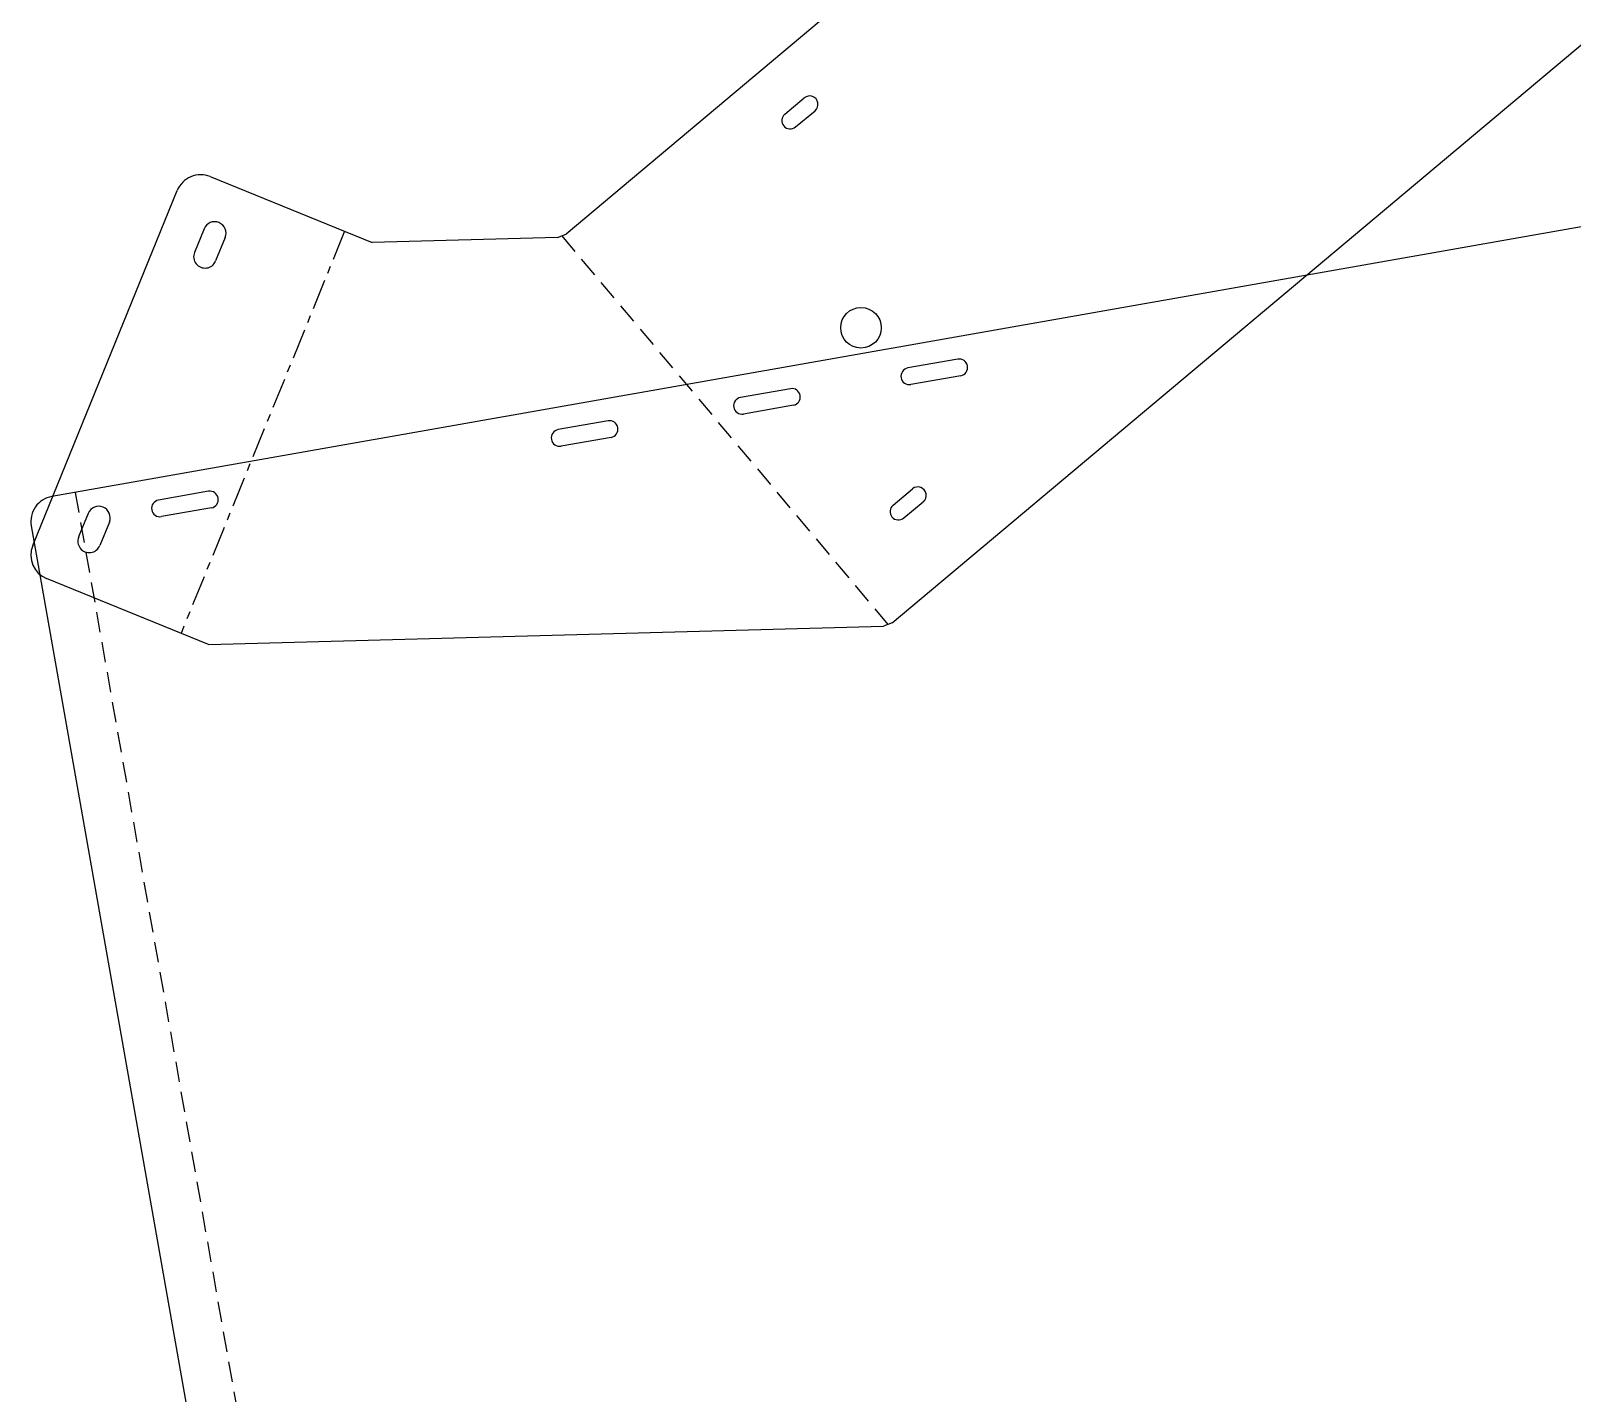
# Model space of a CAD drawing. Extents: x 5 to 1801, y 5 to 2754.
# Drawn here: x 5 to 613, y 965 to 1503 of the extents above; entities that cross this region are included whole.
import ezdxf

# ---------------------------------------------------------------- set-up
doc = ezdxf.new("R2010")
doc.units = 0
doc.linetypes.add('CENTER', pattern=[21, 12, -3, 3, -3])
doc.linetypes.add('DASHED', pattern=[12, 8, -4])
for name, color, linetype in [('SMARTNEST_SHEET_10_BEND', 3, 'DASHED'), ('SMARTNEST_SHEET_10_GEOMETRY', 7, 'CONTINUOUS'), ('SMARTNEST_SHEET_11_BEND', 3, 'DASHED'), ('SMARTNEST_SHEET_11_GEOMETRY', 7, 'CONTINUOUS'), ('SMARTNEST_SHEET_12_BEND', 3, 'DASHED'), ('SMARTNEST_SHEET_12_GEOMETRY', 7, 'CONTINUOUS'), ('SMARTNEST_SHEET_13_BEND', 3, 'DASHED'), ('SMARTNEST_SHEET_13_GEOMETRY', 7, 'CONTINUOUS'), ('SMARTNEST_SHEET_14_BEND', 3, 'DASHED'), ('SMARTNEST_SHEET_14_GEOMETRY', 7, 'CONTINUOUS'), ('SMARTNEST_SHEET_15_BEND', 3, 'DASHED'), ('SMARTNEST_SHEET_15_GEOMETRY', 7, 'CONTINUOUS'), ('SMARTNEST_SHEET_16_BEND', 3, 'DASHED'), ('SMARTNEST_SHEET_16_GEOMETRY', 7, 'CONTINUOUS'), ('SMARTNEST_SHEET_17_BEND', 3, 'DASHED'), ('SMARTNEST_SHEET_17_GEOMETRY', 7, 'CONTINUOUS'), ('SMARTNEST_SHEET_18_BEND', 3, 'DASHED'), ('SMARTNEST_SHEET_18_GEOMETRY', 7, 'CONTINUOUS'), ('SMARTNEST_SHEET_19_BEND', 3, 'DASHED'), ('SMARTNEST_SHEET_19_GEOMETRY', 7, 'CONTINUOUS'), ('SMARTNEST_SHEET_1_BEND', 3, 'DASHED'), ('SMARTNEST_SHEET_1_GEOMETRY', 7, 'CONTINUOUS'), ('SMARTNEST_SHEET_20_BEND', 3, 'DASHED'), ('SMARTNEST_SHEET_20_GEOMETRY', 7, 'CONTINUOUS'), ('SMARTNEST_SHEET_21_BEND', 3, 'DASHED'), ('SMARTNEST_SHEET_21_GEOMETRY', 7, 'CONTINUOUS'), ('SMARTNEST_SHEET_22_BEND', 3, 'DASHED'), ('SMARTNEST_SHEET_22_GEOMETRY', 7, 'CONTINUOUS'), ('SMARTNEST_SHEET_23_BEND', 3, 'DASHED'), ('SMARTNEST_SHEET_23_GEOMETRY', 7, 'CONTINUOUS'), ('SMARTNEST_SHEET_24_BEND', 3, 'DASHED'), ('SMARTNEST_SHEET_24_GEOMETRY', 7, 'CONTINUOUS'), ('SMARTNEST_SHEET_25_BEND', 3, 'DASHED'), ('SMARTNEST_SHEET_25_GEOMETRY', 7, 'CONTINUOUS'), ('SMARTNEST_SHEET_26_BEND', 3, 'DASHED'), ('SMARTNEST_SHEET_26_CENTER', 4, 'CENTER'), ('SMARTNEST_SHEET_26_GEOMETRY', 7, 'CONTINUOUS'), ('SMARTNEST_SHEET_27_BEND', 3, 'DASHED'), ('SMARTNEST_SHEET_27_CENTER', 4, 'CENTER'), ('SMARTNEST_SHEET_27_GEOMETRY', 7, 'CONTINUOUS'), ('SMARTNEST_SHEET_28_BEND', 3, 'DASHED'), ('SMARTNEST_SHEET_28_CENTER', 4, 'CENTER'), ('SMARTNEST_SHEET_28_GEOMETRY', 7, 'CONTINUOUS'), ('SMARTNEST_SHEET_29_BEND', 3, 'DASHED'), ('SMARTNEST_SHEET_29_CENTER', 4, 'CENTER'), ('SMARTNEST_SHEET_29_GEOMETRY', 7, 'CONTINUOUS'), ('SMARTNEST_SHEET_2_BEND', 3, 'DASHED'), ('SMARTNEST_SHEET_2_GEOMETRY', 7, 'CONTINUOUS'), ('SMARTNEST_SHEET_3_BEND', 3, 'DASHED'), ('SMARTNEST_SHEET_3_GEOMETRY', 7, 'CONTINUOUS'), ('SMARTNEST_SHEET_4_BEND', 3, 'DASHED'), ('SMARTNEST_SHEET_4_GEOMETRY', 7, 'CONTINUOUS'), ('SMARTNEST_SHEET_5_BEND', 3, 'DASHED'), ('SMARTNEST_SHEET_5_GEOMETRY', 7, 'CONTINUOUS'), ('SMARTNEST_SHEET_6_BEND', 3, 'DASHED'), ('SMARTNEST_SHEET_6_GEOMETRY', 7, 'CONTINUOUS'), ('SMARTNEST_SHEET_7_BEND', 3, 'DASHED'), ('SMARTNEST_SHEET_7_GEOMETRY', 7, 'CONTINUOUS'), ('SMARTNEST_SHEET_8_BEND', 3, 'DASHED'), ('SMARTNEST_SHEET_8_GEOMETRY', 7, 'CONTINUOUS'), ('SMARTNEST_SHEET_9_BEND', 3, 'DASHED'), ('SMARTNEST_SHEET_9_GEOMETRY', 7, 'CONTINUOUS')]:
    doc.layers.add(name, color=color, linetype=linetype)

msp = doc.modelspace()

# ---------------------------------------------------------------- linework, layer by layer
at = {"layer": 'SMARTNEST_SHEET_10_BEND', "color": 7, "linetype": 'DASHED'}
msp.add_line((22.53, 1320.53), (206.59, 276.63), dxfattribs=at)
at = {"layer": 'SMARTNEST_SHEET_10_GEOMETRY', "color": 7, "linetype": 'CONTINUOUS'}
for p, q in [((1029.19, 1498.03), (13.26, 1318.9)), ((370.49, 1373.05), (350.79, 1369.58)), ((304.5, 1361.42), (284.81, 1357.94)), ((371.63, 1366.55), (351.94, 1363.08)), ((305.65, 1354.92), (285.95, 1351.44)), ((232.61, 1348.74), (212.92, 1345.27)), ((233.76, 1342.24), (214.06, 1338.77)), ((75.04, 1320.96), (55.35, 1317.48)), ((76.19, 1314.46), (56.49, 1310.98)), ((5.15, 1307.31), (185.75, 283.11))]:
    msp.add_line(p, q, dxfattribs=at)
for centre, radius, start, end in [((351.36, 1366.33), 3.3, 100, 280), ((371.06, 1369.8), 3.3, 280, 100), ((305.08, 1358.17), 3.3, 280, 100), ((285.38, 1354.69), 3.3, 100, 280), ((213.49, 1342.02), 3.3, 100, 280), ((233.19, 1345.49), 3.3, 280, 100), ((15, 1309.05), 10, 100, 190), ((75.62, 1317.71), 3.3, 280, 100), ((55.92, 1314.23), 3.3, 100, 280)]:
    msp.add_arc(centre, radius, start, end, dxfattribs=at)
at = {"layer": 'SMARTNEST_SHEET_11_BEND', "color": 7, "linetype": 'DASHED'}
msp.add_line((22.53, 1320.53), (206.59, 276.63), dxfattribs=at)
at = {"layer": 'SMARTNEST_SHEET_11_GEOMETRY', "color": 7, "linetype": 'CONTINUOUS'}
for p, q in [((1029.19, 1498.03), (13.26, 1318.9)), ((370.49, 1373.05), (350.79, 1369.58)), ((304.5, 1361.42), (284.81, 1357.94)), ((371.63, 1366.55), (351.94, 1363.08)), ((305.65, 1354.92), (285.95, 1351.44)), ((232.61, 1348.74), (212.92, 1345.27)), ((233.76, 1342.24), (214.06, 1338.77)), ((75.04, 1320.96), (55.35, 1317.48)), ((76.19, 1314.46), (56.49, 1310.98)), ((5.15, 1307.31), (185.75, 283.11))]:
    msp.add_line(p, q, dxfattribs=at)
for centre, radius, start, end in [((351.36, 1366.33), 3.3, 100, 280), ((371.06, 1369.8), 3.3, 280, 100), ((305.08, 1358.17), 3.3, 280, 100), ((285.38, 1354.69), 3.3, 100, 280), ((213.49, 1342.02), 3.3, 100, 280), ((233.19, 1345.49), 3.3, 280, 100), ((15, 1309.05), 10, 100, 190), ((75.62, 1317.71), 3.3, 280, 100), ((55.92, 1314.23), 3.3, 100, 280)]:
    msp.add_arc(centre, radius, start, end, dxfattribs=at)
at = {"layer": 'SMARTNEST_SHEET_12_BEND', "color": 7, "linetype": 'DASHED'}
msp.add_line((22.53, 1320.53), (206.59, 276.63), dxfattribs=at)
at = {"layer": 'SMARTNEST_SHEET_12_GEOMETRY', "color": 7, "linetype": 'CONTINUOUS'}
for p, q in [((1029.19, 1498.03), (13.26, 1318.9)), ((370.49, 1373.05), (350.79, 1369.58)), ((304.5, 1361.42), (284.81, 1357.94)), ((371.63, 1366.55), (351.94, 1363.08)), ((305.65, 1354.92), (285.95, 1351.44)), ((232.61, 1348.74), (212.92, 1345.27)), ((233.76, 1342.24), (214.06, 1338.77)), ((75.04, 1320.96), (55.35, 1317.48)), ((76.19, 1314.46), (56.49, 1310.98)), ((5.15, 1307.31), (185.75, 283.11))]:
    msp.add_line(p, q, dxfattribs=at)
for centre, radius, start, end in [((351.36, 1366.33), 3.3, 100, 280), ((371.06, 1369.8), 3.3, 280, 100), ((305.08, 1358.17), 3.3, 280, 100), ((285.38, 1354.69), 3.3, 100, 280), ((213.49, 1342.02), 3.3, 100, 280), ((233.19, 1345.49), 3.3, 280, 100), ((15, 1309.05), 10, 100, 190), ((75.62, 1317.71), 3.3, 280, 100), ((55.92, 1314.23), 3.3, 100, 280)]:
    msp.add_arc(centre, radius, start, end, dxfattribs=at)
at = {"layer": 'SMARTNEST_SHEET_13_BEND', "color": 7, "linetype": 'DASHED'}
msp.add_line((22.53, 1320.53), (206.59, 276.63), dxfattribs=at)
at = {"layer": 'SMARTNEST_SHEET_13_GEOMETRY', "color": 7, "linetype": 'CONTINUOUS'}
for p, q in [((1029.19, 1498.03), (13.26, 1318.9)), ((370.49, 1373.05), (350.79, 1369.58)), ((304.5, 1361.42), (284.81, 1357.94)), ((371.63, 1366.55), (351.94, 1363.08)), ((305.65, 1354.92), (285.95, 1351.44)), ((232.61, 1348.74), (212.92, 1345.27)), ((233.76, 1342.24), (214.06, 1338.77)), ((75.04, 1320.96), (55.35, 1317.48)), ((76.19, 1314.46), (56.49, 1310.98)), ((5.15, 1307.31), (185.75, 283.11))]:
    msp.add_line(p, q, dxfattribs=at)
for centre, radius, start, end in [((351.36, 1366.33), 3.3, 100, 280), ((371.06, 1369.8), 3.3, 280, 100), ((305.08, 1358.17), 3.3, 280, 100), ((285.38, 1354.69), 3.3, 100, 280), ((213.49, 1342.02), 3.3, 100, 280), ((233.19, 1345.49), 3.3, 280, 100), ((15, 1309.05), 10, 100, 190), ((75.62, 1317.71), 3.3, 280, 100), ((55.92, 1314.23), 3.3, 100, 280)]:
    msp.add_arc(centre, radius, start, end, dxfattribs=at)
at = {"layer": 'SMARTNEST_SHEET_14_BEND', "color": 7, "linetype": 'DASHED'}
msp.add_line((22.53, 1320.53), (206.59, 276.63), dxfattribs=at)
at = {"layer": 'SMARTNEST_SHEET_14_GEOMETRY', "color": 7, "linetype": 'CONTINUOUS'}
for p, q in [((1029.19, 1498.03), (13.26, 1318.9)), ((370.49, 1373.05), (350.79, 1369.58)), ((304.5, 1361.42), (284.81, 1357.94)), ((371.63, 1366.55), (351.94, 1363.08)), ((305.65, 1354.92), (285.95, 1351.44)), ((232.61, 1348.74), (212.92, 1345.27)), ((233.76, 1342.24), (214.06, 1338.77)), ((75.04, 1320.96), (55.35, 1317.48)), ((76.19, 1314.46), (56.49, 1310.98)), ((5.15, 1307.31), (185.75, 283.11))]:
    msp.add_line(p, q, dxfattribs=at)
for centre, radius, start, end in [((351.36, 1366.33), 3.3, 100, 280), ((371.06, 1369.8), 3.3, 280, 100), ((305.08, 1358.17), 3.3, 280, 100), ((285.38, 1354.69), 3.3, 100, 280), ((213.49, 1342.02), 3.3, 100, 280), ((233.19, 1345.49), 3.3, 280, 100), ((15, 1309.05), 10, 100, 190), ((75.62, 1317.71), 3.3, 280, 100), ((55.92, 1314.23), 3.3, 100, 280)]:
    msp.add_arc(centre, radius, start, end, dxfattribs=at)
at = {"layer": 'SMARTNEST_SHEET_15_BEND', "color": 7, "linetype": 'DASHED'}
msp.add_line((22.53, 1320.53), (206.59, 276.63), dxfattribs=at)
at = {"layer": 'SMARTNEST_SHEET_15_GEOMETRY', "color": 7, "linetype": 'CONTINUOUS'}
for p, q in [((1029.19, 1498.03), (13.26, 1318.9)), ((370.49, 1373.05), (350.79, 1369.58)), ((304.5, 1361.42), (284.81, 1357.94)), ((371.63, 1366.55), (351.94, 1363.08)), ((305.65, 1354.92), (285.95, 1351.44)), ((232.61, 1348.74), (212.92, 1345.27)), ((233.76, 1342.24), (214.06, 1338.77)), ((75.04, 1320.96), (55.35, 1317.48)), ((76.19, 1314.46), (56.49, 1310.98)), ((5.15, 1307.31), (185.75, 283.11))]:
    msp.add_line(p, q, dxfattribs=at)
for centre, radius, start, end in [((351.36, 1366.33), 3.3, 100, 280), ((371.06, 1369.8), 3.3, 280, 100), ((305.08, 1358.17), 3.3, 280, 100), ((285.38, 1354.69), 3.3, 100, 280), ((213.49, 1342.02), 3.3, 100, 280), ((233.19, 1345.49), 3.3, 280, 100), ((15, 1309.05), 10, 100, 190), ((75.62, 1317.71), 3.3, 280, 100), ((55.92, 1314.23), 3.3, 100, 280)]:
    msp.add_arc(centre, radius, start, end, dxfattribs=at)
at = {"layer": 'SMARTNEST_SHEET_16_BEND', "color": 7, "linetype": 'DASHED'}
msp.add_line((22.53, 1320.53), (206.59, 276.63), dxfattribs=at)
at = {"layer": 'SMARTNEST_SHEET_16_GEOMETRY', "color": 7, "linetype": 'CONTINUOUS'}
for p, q in [((1029.19, 1498.03), (13.26, 1318.9)), ((370.49, 1373.05), (350.79, 1369.58)), ((304.5, 1361.42), (284.81, 1357.94)), ((371.63, 1366.55), (351.94, 1363.08)), ((305.65, 1354.92), (285.95, 1351.44)), ((232.61, 1348.74), (212.92, 1345.27)), ((233.76, 1342.24), (214.06, 1338.77)), ((75.04, 1320.96), (55.35, 1317.48)), ((76.19, 1314.46), (56.49, 1310.98)), ((5.15, 1307.31), (185.75, 283.11))]:
    msp.add_line(p, q, dxfattribs=at)
for centre, radius, start, end in [((351.36, 1366.33), 3.3, 100, 280), ((371.06, 1369.8), 3.3, 280, 100), ((305.08, 1358.17), 3.3, 280, 100), ((285.38, 1354.69), 3.3, 100, 280), ((213.49, 1342.02), 3.3, 100, 280), ((233.19, 1345.49), 3.3, 280, 100), ((15, 1309.05), 10, 100, 190), ((75.62, 1317.71), 3.3, 280, 100), ((55.92, 1314.23), 3.3, 100, 280)]:
    msp.add_arc(centre, radius, start, end, dxfattribs=at)
at = {"layer": 'SMARTNEST_SHEET_17_BEND', "color": 7, "linetype": 'DASHED'}
msp.add_line((22.53, 1320.53), (206.59, 276.63), dxfattribs=at)
at = {"layer": 'SMARTNEST_SHEET_17_GEOMETRY', "color": 7, "linetype": 'CONTINUOUS'}
for p, q in [((1029.19, 1498.03), (13.26, 1318.9)), ((370.49, 1373.05), (350.79, 1369.58)), ((304.5, 1361.42), (284.81, 1357.94)), ((371.63, 1366.55), (351.94, 1363.08)), ((305.65, 1354.92), (285.95, 1351.44)), ((232.61, 1348.74), (212.92, 1345.27)), ((233.76, 1342.24), (214.06, 1338.77)), ((75.04, 1320.96), (55.35, 1317.48)), ((76.19, 1314.46), (56.49, 1310.98)), ((5.15, 1307.31), (185.75, 283.11))]:
    msp.add_line(p, q, dxfattribs=at)
for centre, radius, start, end in [((351.36, 1366.33), 3.3, 100, 280), ((371.06, 1369.8), 3.3, 280, 100), ((305.08, 1358.17), 3.3, 280, 100), ((285.38, 1354.69), 3.3, 100, 280), ((213.49, 1342.02), 3.3, 100, 280), ((233.19, 1345.49), 3.3, 280, 100), ((15, 1309.05), 10, 100, 190), ((75.62, 1317.71), 3.3, 280, 100), ((55.92, 1314.23), 3.3, 100, 280)]:
    msp.add_arc(centre, radius, start, end, dxfattribs=at)
at = {"layer": 'SMARTNEST_SHEET_18_BEND', "color": 7, "linetype": 'DASHED'}
msp.add_line((22.53, 1320.53), (206.59, 276.63), dxfattribs=at)
at = {"layer": 'SMARTNEST_SHEET_18_GEOMETRY', "color": 7, "linetype": 'CONTINUOUS'}
for p, q in [((1029.19, 1498.03), (13.26, 1318.9)), ((370.49, 1373.05), (350.79, 1369.58)), ((304.5, 1361.42), (284.81, 1357.94)), ((371.63, 1366.55), (351.94, 1363.08)), ((305.65, 1354.92), (285.95, 1351.44)), ((232.61, 1348.74), (212.92, 1345.27)), ((233.76, 1342.24), (214.06, 1338.77)), ((75.04, 1320.96), (55.35, 1317.48)), ((76.19, 1314.46), (56.49, 1310.98)), ((5.15, 1307.31), (185.75, 283.11))]:
    msp.add_line(p, q, dxfattribs=at)
for centre, radius, start, end in [((351.36, 1366.33), 3.3, 100, 280), ((371.06, 1369.8), 3.3, 280, 100), ((305.08, 1358.17), 3.3, 280, 100), ((285.38, 1354.69), 3.3, 100, 280), ((213.49, 1342.02), 3.3, 100, 280), ((233.19, 1345.49), 3.3, 280, 100), ((15, 1309.05), 10, 100, 190), ((75.62, 1317.71), 3.3, 280, 100), ((55.92, 1314.23), 3.3, 100, 280)]:
    msp.add_arc(centre, radius, start, end, dxfattribs=at)
at = {"layer": 'SMARTNEST_SHEET_19_BEND', "color": 7, "linetype": 'DASHED'}
msp.add_line((22.53, 1320.53), (206.59, 276.63), dxfattribs=at)
at = {"layer": 'SMARTNEST_SHEET_19_GEOMETRY', "color": 7, "linetype": 'CONTINUOUS'}
for p, q in [((1029.19, 1498.03), (13.26, 1318.9)), ((370.49, 1373.05), (350.79, 1369.58)), ((304.5, 1361.42), (284.81, 1357.94)), ((371.63, 1366.55), (351.94, 1363.08)), ((305.65, 1354.92), (285.95, 1351.44)), ((232.61, 1348.74), (212.92, 1345.27)), ((233.76, 1342.24), (214.06, 1338.77)), ((75.04, 1320.96), (55.35, 1317.48)), ((76.19, 1314.46), (56.49, 1310.98)), ((5.15, 1307.31), (185.75, 283.11))]:
    msp.add_line(p, q, dxfattribs=at)
for centre, radius, start, end in [((351.36, 1366.33), 3.3, 100, 280), ((371.06, 1369.8), 3.3, 280, 100), ((305.08, 1358.17), 3.3, 280, 100), ((285.38, 1354.69), 3.3, 100, 280), ((213.49, 1342.02), 3.3, 100, 280), ((233.19, 1345.49), 3.3, 280, 100), ((15, 1309.05), 10, 100, 190), ((75.62, 1317.71), 3.3, 280, 100), ((55.92, 1314.23), 3.3, 100, 280)]:
    msp.add_arc(centre, radius, start, end, dxfattribs=at)
at = {"layer": 'SMARTNEST_SHEET_1_BEND', "color": 7, "linetype": 'DASHED'}
msp.add_line((22.53, 1320.53), (206.59, 276.63), dxfattribs=at)
at = {"layer": 'SMARTNEST_SHEET_1_GEOMETRY', "color": 7, "linetype": 'CONTINUOUS'}
for p, q in [((1029.19, 1498.03), (13.26, 1318.9)), ((370.49, 1373.05), (350.79, 1369.58)), ((304.5, 1361.42), (284.81, 1357.94)), ((371.63, 1366.55), (351.94, 1363.08)), ((305.65, 1354.92), (285.95, 1351.44)), ((232.61, 1348.74), (212.92, 1345.27)), ((233.76, 1342.24), (214.06, 1338.77)), ((75.04, 1320.96), (55.35, 1317.48)), ((76.19, 1314.46), (56.49, 1310.98)), ((5.15, 1307.31), (185.75, 283.11))]:
    msp.add_line(p, q, dxfattribs=at)
for centre, radius, start, end in [((351.36, 1366.33), 3.3, 100, 280), ((371.06, 1369.8), 3.3, 280, 100), ((305.08, 1358.17), 3.3, 280, 100), ((285.38, 1354.69), 3.3, 100, 280), ((213.49, 1342.02), 3.3, 100, 280), ((233.19, 1345.49), 3.3, 280, 100), ((15, 1309.05), 10, 100, 190), ((75.62, 1317.71), 3.3, 280, 100), ((55.92, 1314.23), 3.3, 100, 280)]:
    msp.add_arc(centre, radius, start, end, dxfattribs=at)
at = {"layer": 'SMARTNEST_SHEET_20_BEND', "color": 7, "linetype": 'DASHED'}
msp.add_line((22.53, 1320.53), (206.59, 276.63), dxfattribs=at)
at = {"layer": 'SMARTNEST_SHEET_20_GEOMETRY', "color": 7, "linetype": 'CONTINUOUS'}
for p, q in [((1029.19, 1498.03), (13.26, 1318.9)), ((370.49, 1373.05), (350.79, 1369.58)), ((304.5, 1361.42), (284.81, 1357.94)), ((371.63, 1366.55), (351.94, 1363.08)), ((305.65, 1354.92), (285.95, 1351.44)), ((232.61, 1348.74), (212.92, 1345.27)), ((233.76, 1342.24), (214.06, 1338.77)), ((75.04, 1320.96), (55.35, 1317.48)), ((76.19, 1314.46), (56.49, 1310.98)), ((5.15, 1307.31), (185.75, 283.11))]:
    msp.add_line(p, q, dxfattribs=at)
for centre, radius, start, end in [((351.36, 1366.33), 3.3, 100, 280), ((371.06, 1369.8), 3.3, 280, 100), ((305.08, 1358.17), 3.3, 280, 100), ((285.38, 1354.69), 3.3, 100, 280), ((213.49, 1342.02), 3.3, 100, 280), ((233.19, 1345.49), 3.3, 280, 100), ((15, 1309.05), 10, 100, 190), ((75.62, 1317.71), 3.3, 280, 100), ((55.92, 1314.23), 3.3, 100, 280)]:
    msp.add_arc(centre, radius, start, end, dxfattribs=at)
at = {"layer": 'SMARTNEST_SHEET_21_BEND', "color": 7, "linetype": 'DASHED'}
msp.add_line((22.53, 1320.53), (206.59, 276.63), dxfattribs=at)
at = {"layer": 'SMARTNEST_SHEET_21_GEOMETRY', "color": 7, "linetype": 'CONTINUOUS'}
for p, q in [((1029.19, 1498.03), (13.26, 1318.9)), ((370.49, 1373.05), (350.79, 1369.58)), ((304.5, 1361.42), (284.81, 1357.94)), ((371.63, 1366.55), (351.94, 1363.08)), ((305.65, 1354.92), (285.95, 1351.44)), ((232.61, 1348.74), (212.92, 1345.27)), ((233.76, 1342.24), (214.06, 1338.77)), ((75.04, 1320.96), (55.35, 1317.48)), ((76.19, 1314.46), (56.49, 1310.98)), ((5.15, 1307.31), (185.75, 283.11))]:
    msp.add_line(p, q, dxfattribs=at)
for centre, radius, start, end in [((351.36, 1366.33), 3.3, 100, 280), ((371.06, 1369.8), 3.3, 280, 100), ((305.08, 1358.17), 3.3, 280, 100), ((285.38, 1354.69), 3.3, 100, 280), ((213.49, 1342.02), 3.3, 100, 280), ((233.19, 1345.49), 3.3, 280, 100), ((15, 1309.05), 10, 100, 190), ((75.62, 1317.71), 3.3, 280, 100), ((55.92, 1314.23), 3.3, 100, 280)]:
    msp.add_arc(centre, radius, start, end, dxfattribs=at)
at = {"layer": 'SMARTNEST_SHEET_22_BEND', "color": 7, "linetype": 'DASHED'}
msp.add_line((22.53, 1320.53), (206.59, 276.63), dxfattribs=at)
at = {"layer": 'SMARTNEST_SHEET_22_GEOMETRY', "color": 7, "linetype": 'CONTINUOUS'}
for p, q in [((1029.19, 1498.03), (13.26, 1318.9)), ((370.49, 1373.05), (350.79, 1369.58)), ((304.5, 1361.42), (284.81, 1357.94)), ((371.63, 1366.55), (351.94, 1363.08)), ((305.65, 1354.92), (285.95, 1351.44)), ((232.61, 1348.74), (212.92, 1345.27)), ((233.76, 1342.24), (214.06, 1338.77)), ((75.04, 1320.96), (55.35, 1317.48)), ((76.19, 1314.46), (56.49, 1310.98)), ((5.15, 1307.31), (185.75, 283.11))]:
    msp.add_line(p, q, dxfattribs=at)
for centre, radius, start, end in [((351.36, 1366.33), 3.3, 100, 280), ((371.06, 1369.8), 3.3, 280, 100), ((305.08, 1358.17), 3.3, 280, 100), ((285.38, 1354.69), 3.3, 100, 280), ((213.49, 1342.02), 3.3, 100, 280), ((233.19, 1345.49), 3.3, 280, 100), ((15, 1309.05), 10, 100, 190), ((75.62, 1317.71), 3.3, 280, 100), ((55.92, 1314.23), 3.3, 100, 280)]:
    msp.add_arc(centre, radius, start, end, dxfattribs=at)
at = {"layer": 'SMARTNEST_SHEET_23_BEND', "color": 7, "linetype": 'DASHED'}
msp.add_line((22.53, 1320.53), (206.59, 276.63), dxfattribs=at)
at = {"layer": 'SMARTNEST_SHEET_23_GEOMETRY', "color": 7, "linetype": 'CONTINUOUS'}
for p, q in [((1029.19, 1498.03), (13.26, 1318.9)), ((370.49, 1373.05), (350.79, 1369.58)), ((304.5, 1361.42), (284.81, 1357.94)), ((371.63, 1366.55), (351.94, 1363.08)), ((305.65, 1354.92), (285.95, 1351.44)), ((232.61, 1348.74), (212.92, 1345.27)), ((233.76, 1342.24), (214.06, 1338.77)), ((75.04, 1320.96), (55.35, 1317.48)), ((76.19, 1314.46), (56.49, 1310.98)), ((5.15, 1307.31), (185.75, 283.11))]:
    msp.add_line(p, q, dxfattribs=at)
for centre, radius, start, end in [((351.36, 1366.33), 3.3, 100, 280), ((371.06, 1369.8), 3.3, 280, 100), ((305.08, 1358.17), 3.3, 280, 100), ((285.38, 1354.69), 3.3, 100, 280), ((213.49, 1342.02), 3.3, 100, 280), ((233.19, 1345.49), 3.3, 280, 100), ((15, 1309.05), 10, 100, 190), ((75.62, 1317.71), 3.3, 280, 100), ((55.92, 1314.23), 3.3, 100, 280)]:
    msp.add_arc(centre, radius, start, end, dxfattribs=at)
at = {"layer": 'SMARTNEST_SHEET_24_BEND', "color": 7, "linetype": 'DASHED'}
msp.add_line((22.53, 1320.53), (206.59, 276.63), dxfattribs=at)
at = {"layer": 'SMARTNEST_SHEET_24_GEOMETRY', "color": 7, "linetype": 'CONTINUOUS'}
for p, q in [((1029.19, 1498.03), (13.26, 1318.9)), ((370.49, 1373.05), (350.79, 1369.58)), ((304.5, 1361.42), (284.81, 1357.94)), ((371.63, 1366.55), (351.94, 1363.08)), ((305.65, 1354.92), (285.95, 1351.44)), ((232.61, 1348.74), (212.92, 1345.27)), ((233.76, 1342.24), (214.06, 1338.77)), ((75.04, 1320.96), (55.35, 1317.48)), ((76.19, 1314.46), (56.49, 1310.98)), ((5.15, 1307.31), (185.75, 283.11))]:
    msp.add_line(p, q, dxfattribs=at)
for centre, radius, start, end in [((351.36, 1366.33), 3.3, 100, 280), ((371.06, 1369.8), 3.3, 280, 100), ((305.08, 1358.17), 3.3, 280, 100), ((285.38, 1354.69), 3.3, 100, 280), ((213.49, 1342.02), 3.3, 100, 280), ((233.19, 1345.49), 3.3, 280, 100), ((15, 1309.05), 10, 100, 190), ((75.62, 1317.71), 3.3, 280, 100), ((55.92, 1314.23), 3.3, 100, 280)]:
    msp.add_arc(centre, radius, start, end, dxfattribs=at)
at = {"layer": 'SMARTNEST_SHEET_25_BEND', "color": 7, "linetype": 'DASHED'}
msp.add_line((22.53, 1320.53), (206.59, 276.63), dxfattribs=at)
at = {"layer": 'SMARTNEST_SHEET_25_GEOMETRY', "color": 7, "linetype": 'CONTINUOUS'}
for p, q in [((1029.19, 1498.03), (13.26, 1318.9)), ((370.49, 1373.05), (350.79, 1369.58)), ((304.5, 1361.42), (284.81, 1357.94)), ((371.63, 1366.55), (351.94, 1363.08)), ((305.65, 1354.92), (285.95, 1351.44)), ((232.61, 1348.74), (212.92, 1345.27)), ((233.76, 1342.24), (214.06, 1338.77)), ((75.04, 1320.96), (55.35, 1317.48)), ((76.19, 1314.46), (56.49, 1310.98)), ((5.15, 1307.31), (185.75, 283.11))]:
    msp.add_line(p, q, dxfattribs=at)
for centre, radius, start, end in [((351.36, 1366.33), 3.3, 100, 280), ((371.06, 1369.8), 3.3, 280, 100), ((305.08, 1358.17), 3.3, 280, 100), ((285.38, 1354.69), 3.3, 100, 280), ((213.49, 1342.02), 3.3, 100, 280), ((233.19, 1345.49), 3.3, 280, 100), ((15, 1309.05), 10, 100, 190), ((75.62, 1317.71), 3.3, 280, 100), ((55.92, 1314.23), 3.3, 100, 280)]:
    msp.add_arc(centre, radius, start, end, dxfattribs=at)
at = {"layer": 'SMARTNEST_SHEET_26_BEND', "color": 7, "linetype": 'DASHED'}
msp.add_line((214.32, 1421.69), (342.88, 1268.48), dxfattribs=at)
at = {"layer": 'SMARTNEST_SHEET_26_CENTER', "color": 7, "linetype": 'CENTER'}
msp.add_line((128.73, 1423.46), (64.21, 1264.96), dxfattribs=at)
at = {"layer": 'SMARTNEST_SHEET_26_GEOMETRY', "color": 7, "linetype": 'CONTINUOUS'}
for p, q in [((1288.47, 2322.23), (216.01, 1422.33)), ((344.56, 1269.12), (1417.03, 2169.02)), ((302.27, 1469.65), (309.93, 1476.08)), ((306.51, 1464.6), (314.17, 1471.02)), ((75.75, 1445.03), (139.57, 1419.05)), ((5.74, 1299.56), (62.72, 1439.54)), ((73.3, 1424.43), (69.53, 1415.17)), ((212.63, 1421.05), (216.01, 1422.33)), ((81.64, 1421.04), (77.87, 1411.78)), ((212.63, 1421.05), (139.57, 1419.05)), ((344.93, 1315.51), (352.59, 1321.94)), ((349.17, 1310.46), (356.83, 1316.88)), ((27.63, 1312.24), (23.86, 1302.98)), ((35.97, 1308.85), (32.2, 1299.59)), ((75.05, 1260.55), (11.23, 1286.53)), ((75.05, 1260.55), (341.19, 1267.84)), ((344.56, 1269.12), (341.19, 1267.84))]:
    msp.add_line(p, q, dxfattribs=at)
msp.add_circle((332.3, 1385.46), 8, dxfattribs=at)
for centre, radius, start, end in [((312.05, 1473.55), 3.3, 310, 130), ((304.39, 1467.12), 3.3, 130, 310), ((71.98, 1435.77), 10, 67.85, 157.85), ((77.47, 1422.74), 4.5, 337.85, 157.85), ((73.7, 1413.47), 4.5, 157.85, 337.85), ((354.71, 1319.41), 3.3, 310, 130), ((31.8, 1310.55), 4.5, 337.85, 157.85), ((347.05, 1312.98), 3.3, 130, 310), ((28.03, 1301.28), 4.5, 157.85, 337.85), ((15, 1295.79), 10, 157.85, 247.85)]:
    msp.add_arc(centre, radius, start, end, dxfattribs=at)
at = {"layer": 'SMARTNEST_SHEET_27_BEND', "color": 7, "linetype": 'DASHED'}
msp.add_line((214.32, 1421.69), (342.88, 1268.48), dxfattribs=at)
at = {"layer": 'SMARTNEST_SHEET_27_CENTER', "color": 7, "linetype": 'CENTER'}
msp.add_line((128.73, 1423.46), (64.21, 1264.96), dxfattribs=at)
at = {"layer": 'SMARTNEST_SHEET_27_GEOMETRY', "color": 7, "linetype": 'CONTINUOUS'}
for p, q in [((1288.47, 2322.23), (216.01, 1422.33)), ((344.56, 1269.12), (1417.03, 2169.02)), ((302.27, 1469.65), (309.93, 1476.08)), ((306.51, 1464.6), (314.17, 1471.02)), ((75.75, 1445.03), (139.57, 1419.05)), ((5.74, 1299.56), (62.72, 1439.54)), ((73.3, 1424.43), (69.53, 1415.17)), ((212.63, 1421.05), (216.01, 1422.33)), ((81.64, 1421.04), (77.87, 1411.78)), ((212.63, 1421.05), (139.57, 1419.05)), ((344.93, 1315.51), (352.59, 1321.94)), ((349.17, 1310.46), (356.83, 1316.88)), ((27.63, 1312.24), (23.86, 1302.98)), ((35.97, 1308.85), (32.2, 1299.59)), ((75.05, 1260.55), (11.23, 1286.53)), ((75.05, 1260.55), (341.19, 1267.84)), ((344.56, 1269.12), (341.19, 1267.84))]:
    msp.add_line(p, q, dxfattribs=at)
msp.add_circle((332.3, 1385.46), 8, dxfattribs=at)
for centre, radius, start, end in [((312.05, 1473.55), 3.3, 310, 130), ((304.39, 1467.12), 3.3, 130, 310), ((71.98, 1435.77), 10, 67.85, 157.85), ((77.47, 1422.74), 4.5, 337.85, 157.85), ((73.7, 1413.47), 4.5, 157.85, 337.85), ((354.71, 1319.41), 3.3, 310, 130), ((31.8, 1310.55), 4.5, 337.85, 157.85), ((347.05, 1312.98), 3.3, 130, 310), ((28.03, 1301.28), 4.5, 157.85, 337.85), ((15, 1295.79), 10, 157.85, 247.85)]:
    msp.add_arc(centre, radius, start, end, dxfattribs=at)
at = {"layer": 'SMARTNEST_SHEET_28_BEND', "color": 7, "linetype": 'DASHED'}
msp.add_line((214.32, 1421.69), (342.88, 1268.48), dxfattribs=at)
at = {"layer": 'SMARTNEST_SHEET_28_CENTER', "color": 7, "linetype": 'CENTER'}
msp.add_line((128.73, 1423.46), (64.21, 1264.96), dxfattribs=at)
at = {"layer": 'SMARTNEST_SHEET_28_GEOMETRY', "color": 7, "linetype": 'CONTINUOUS'}
for p, q in [((1288.47, 2322.23), (216.01, 1422.33)), ((344.56, 1269.12), (1417.03, 2169.02)), ((302.27, 1469.65), (309.93, 1476.08)), ((306.51, 1464.6), (314.17, 1471.02)), ((75.75, 1445.03), (139.57, 1419.05)), ((5.74, 1299.56), (62.72, 1439.54)), ((73.3, 1424.43), (69.53, 1415.17)), ((212.63, 1421.05), (216.01, 1422.33)), ((81.64, 1421.04), (77.87, 1411.78)), ((212.63, 1421.05), (139.57, 1419.05)), ((344.93, 1315.51), (352.59, 1321.94)), ((349.17, 1310.46), (356.83, 1316.88)), ((27.63, 1312.24), (23.86, 1302.98)), ((35.97, 1308.85), (32.2, 1299.59)), ((75.05, 1260.55), (11.23, 1286.53)), ((75.05, 1260.55), (341.19, 1267.84)), ((344.56, 1269.12), (341.19, 1267.84))]:
    msp.add_line(p, q, dxfattribs=at)
msp.add_circle((332.3, 1385.46), 8, dxfattribs=at)
for centre, radius, start, end in [((312.05, 1473.55), 3.3, 310, 130), ((304.39, 1467.12), 3.3, 130, 310), ((71.98, 1435.77), 10, 67.85, 157.85), ((77.47, 1422.74), 4.5, 337.85, 157.85), ((73.7, 1413.47), 4.5, 157.85, 337.85), ((354.71, 1319.41), 3.3, 310, 130), ((31.8, 1310.55), 4.5, 337.85, 157.85), ((347.05, 1312.98), 3.3, 130, 310), ((28.03, 1301.28), 4.5, 157.85, 337.85), ((15, 1295.79), 10, 157.85, 247.85)]:
    msp.add_arc(centre, radius, start, end, dxfattribs=at)
at = {"layer": 'SMARTNEST_SHEET_29_BEND', "color": 7, "linetype": 'DASHED'}
msp.add_line((214.32, 1421.69), (342.88, 1268.48), dxfattribs=at)
at = {"layer": 'SMARTNEST_SHEET_29_CENTER', "color": 7, "linetype": 'CENTER'}
msp.add_line((128.73, 1423.46), (64.21, 1264.96), dxfattribs=at)
at = {"layer": 'SMARTNEST_SHEET_29_GEOMETRY', "color": 7, "linetype": 'CONTINUOUS'}
for p, q in [((1288.47, 2322.23), (216.01, 1422.33)), ((344.56, 1269.12), (1417.03, 2169.02)), ((302.27, 1469.65), (309.93, 1476.08)), ((306.51, 1464.6), (314.17, 1471.02)), ((75.75, 1445.03), (139.57, 1419.05)), ((5.74, 1299.56), (62.72, 1439.54)), ((73.3, 1424.43), (69.53, 1415.17)), ((212.63, 1421.05), (216.01, 1422.33)), ((81.64, 1421.04), (77.87, 1411.78)), ((212.63, 1421.05), (139.57, 1419.05)), ((344.93, 1315.51), (352.59, 1321.94)), ((349.17, 1310.46), (356.83, 1316.88)), ((27.63, 1312.24), (23.86, 1302.98)), ((35.97, 1308.85), (32.2, 1299.59)), ((75.05, 1260.55), (11.23, 1286.53)), ((75.05, 1260.55), (341.19, 1267.84)), ((344.56, 1269.12), (341.19, 1267.84))]:
    msp.add_line(p, q, dxfattribs=at)
msp.add_circle((332.3, 1385.46), 8, dxfattribs=at)
for centre, radius, start, end in [((312.05, 1473.55), 3.3, 310, 130), ((304.39, 1467.12), 3.3, 130, 310), ((71.98, 1435.77), 10, 67.85, 157.85), ((77.47, 1422.74), 4.5, 337.85, 157.85), ((73.7, 1413.47), 4.5, 157.85, 337.85), ((354.71, 1319.41), 3.3, 310, 130), ((31.8, 1310.55), 4.5, 337.85, 157.85), ((347.05, 1312.98), 3.3, 130, 310), ((28.03, 1301.28), 4.5, 157.85, 337.85), ((15, 1295.79), 10, 157.85, 247.85)]:
    msp.add_arc(centre, radius, start, end, dxfattribs=at)
at = {"layer": 'SMARTNEST_SHEET_2_BEND', "color": 7, "linetype": 'DASHED'}
msp.add_line((22.53, 1320.53), (206.59, 276.63), dxfattribs=at)
at = {"layer": 'SMARTNEST_SHEET_2_GEOMETRY', "color": 7, "linetype": 'CONTINUOUS'}
for p, q in [((1029.19, 1498.03), (13.26, 1318.9)), ((370.49, 1373.05), (350.79, 1369.58)), ((304.5, 1361.42), (284.81, 1357.94)), ((371.63, 1366.55), (351.94, 1363.08)), ((305.65, 1354.92), (285.95, 1351.44)), ((232.61, 1348.74), (212.92, 1345.27)), ((233.76, 1342.24), (214.06, 1338.77)), ((75.04, 1320.96), (55.35, 1317.48)), ((76.19, 1314.46), (56.49, 1310.98)), ((5.15, 1307.31), (185.75, 283.11))]:
    msp.add_line(p, q, dxfattribs=at)
for centre, radius, start, end in [((351.36, 1366.33), 3.3, 100, 280), ((371.06, 1369.8), 3.3, 280, 100), ((305.08, 1358.17), 3.3, 280, 100), ((285.38, 1354.69), 3.3, 100, 280), ((213.49, 1342.02), 3.3, 100, 280), ((233.19, 1345.49), 3.3, 280, 100), ((15, 1309.05), 10, 100, 190), ((75.62, 1317.71), 3.3, 280, 100), ((55.92, 1314.23), 3.3, 100, 280)]:
    msp.add_arc(centre, radius, start, end, dxfattribs=at)
at = {"layer": 'SMARTNEST_SHEET_3_BEND', "color": 7, "linetype": 'DASHED'}
msp.add_line((22.53, 1320.53), (206.59, 276.63), dxfattribs=at)
at = {"layer": 'SMARTNEST_SHEET_3_GEOMETRY', "color": 7, "linetype": 'CONTINUOUS'}
for p, q in [((1029.19, 1498.03), (13.26, 1318.9)), ((370.49, 1373.05), (350.79, 1369.58)), ((304.5, 1361.42), (284.81, 1357.94)), ((371.63, 1366.55), (351.94, 1363.08)), ((305.65, 1354.92), (285.95, 1351.44)), ((232.61, 1348.74), (212.92, 1345.27)), ((233.76, 1342.24), (214.06, 1338.77)), ((75.04, 1320.96), (55.35, 1317.48)), ((76.19, 1314.46), (56.49, 1310.98)), ((5.15, 1307.31), (185.75, 283.11))]:
    msp.add_line(p, q, dxfattribs=at)
for centre, radius, start, end in [((351.36, 1366.33), 3.3, 100, 280), ((371.06, 1369.8), 3.3, 280, 100), ((305.08, 1358.17), 3.3, 280, 100), ((285.38, 1354.69), 3.3, 100, 280), ((213.49, 1342.02), 3.3, 100, 280), ((233.19, 1345.49), 3.3, 280, 100), ((15, 1309.05), 10, 100, 190), ((75.62, 1317.71), 3.3, 280, 100), ((55.92, 1314.23), 3.3, 100, 280)]:
    msp.add_arc(centre, radius, start, end, dxfattribs=at)
at = {"layer": 'SMARTNEST_SHEET_4_BEND', "color": 7, "linetype": 'DASHED'}
msp.add_line((22.53, 1320.53), (206.59, 276.63), dxfattribs=at)
at = {"layer": 'SMARTNEST_SHEET_4_GEOMETRY', "color": 7, "linetype": 'CONTINUOUS'}
for p, q in [((1029.19, 1498.03), (13.26, 1318.9)), ((370.49, 1373.05), (350.79, 1369.58)), ((304.5, 1361.42), (284.81, 1357.94)), ((371.63, 1366.55), (351.94, 1363.08)), ((305.65, 1354.92), (285.95, 1351.44)), ((232.61, 1348.74), (212.92, 1345.27)), ((233.76, 1342.24), (214.06, 1338.77)), ((75.04, 1320.96), (55.35, 1317.48)), ((76.19, 1314.46), (56.49, 1310.98)), ((5.15, 1307.31), (185.75, 283.11))]:
    msp.add_line(p, q, dxfattribs=at)
for centre, radius, start, end in [((351.36, 1366.33), 3.3, 100, 280), ((371.06, 1369.8), 3.3, 280, 100), ((305.08, 1358.17), 3.3, 280, 100), ((285.38, 1354.69), 3.3, 100, 280), ((213.49, 1342.02), 3.3, 100, 280), ((233.19, 1345.49), 3.3, 280, 100), ((15, 1309.05), 10, 100, 190), ((75.62, 1317.71), 3.3, 280, 100), ((55.92, 1314.23), 3.3, 100, 280)]:
    msp.add_arc(centre, radius, start, end, dxfattribs=at)
at = {"layer": 'SMARTNEST_SHEET_5_BEND', "color": 7, "linetype": 'DASHED'}
msp.add_line((22.53, 1320.53), (206.59, 276.63), dxfattribs=at)
at = {"layer": 'SMARTNEST_SHEET_5_GEOMETRY', "color": 7, "linetype": 'CONTINUOUS'}
for p, q in [((1029.19, 1498.03), (13.26, 1318.9)), ((370.49, 1373.05), (350.79, 1369.58)), ((304.5, 1361.42), (284.81, 1357.94)), ((371.63, 1366.55), (351.94, 1363.08)), ((305.65, 1354.92), (285.95, 1351.44)), ((232.61, 1348.74), (212.92, 1345.27)), ((233.76, 1342.24), (214.06, 1338.77)), ((75.04, 1320.96), (55.35, 1317.48)), ((76.19, 1314.46), (56.49, 1310.98)), ((5.15, 1307.31), (185.75, 283.11))]:
    msp.add_line(p, q, dxfattribs=at)
for centre, radius, start, end in [((351.36, 1366.33), 3.3, 100, 280), ((371.06, 1369.8), 3.3, 280, 100), ((305.08, 1358.17), 3.3, 280, 100), ((285.38, 1354.69), 3.3, 100, 280), ((213.49, 1342.02), 3.3, 100, 280), ((233.19, 1345.49), 3.3, 280, 100), ((15, 1309.05), 10, 100, 190), ((75.62, 1317.71), 3.3, 280, 100), ((55.92, 1314.23), 3.3, 100, 280)]:
    msp.add_arc(centre, radius, start, end, dxfattribs=at)
at = {"layer": 'SMARTNEST_SHEET_6_BEND', "color": 7, "linetype": 'DASHED'}
msp.add_line((22.53, 1320.53), (206.59, 276.63), dxfattribs=at)
at = {"layer": 'SMARTNEST_SHEET_6_GEOMETRY', "color": 7, "linetype": 'CONTINUOUS'}
for p, q in [((1029.19, 1498.03), (13.26, 1318.9)), ((370.49, 1373.05), (350.79, 1369.58)), ((304.5, 1361.42), (284.81, 1357.94)), ((371.63, 1366.55), (351.94, 1363.08)), ((305.65, 1354.92), (285.95, 1351.44)), ((232.61, 1348.74), (212.92, 1345.27)), ((233.76, 1342.24), (214.06, 1338.77)), ((75.04, 1320.96), (55.35, 1317.48)), ((76.19, 1314.46), (56.49, 1310.98)), ((5.15, 1307.31), (185.75, 283.11))]:
    msp.add_line(p, q, dxfattribs=at)
for centre, radius, start, end in [((351.36, 1366.33), 3.3, 100, 280), ((371.06, 1369.8), 3.3, 280, 100), ((305.08, 1358.17), 3.3, 280, 100), ((285.38, 1354.69), 3.3, 100, 280), ((213.49, 1342.02), 3.3, 100, 280), ((233.19, 1345.49), 3.3, 280, 100), ((15, 1309.05), 10, 100, 190), ((75.62, 1317.71), 3.3, 280, 100), ((55.92, 1314.23), 3.3, 100, 280)]:
    msp.add_arc(centre, radius, start, end, dxfattribs=at)
at = {"layer": 'SMARTNEST_SHEET_7_BEND', "color": 7, "linetype": 'DASHED'}
msp.add_line((22.53, 1320.53), (206.59, 276.63), dxfattribs=at)
at = {"layer": 'SMARTNEST_SHEET_7_GEOMETRY', "color": 7, "linetype": 'CONTINUOUS'}
for p, q in [((1029.19, 1498.03), (13.26, 1318.9)), ((370.49, 1373.05), (350.79, 1369.58)), ((304.5, 1361.42), (284.81, 1357.94)), ((371.63, 1366.55), (351.94, 1363.08)), ((305.65, 1354.92), (285.95, 1351.44)), ((232.61, 1348.74), (212.92, 1345.27)), ((233.76, 1342.24), (214.06, 1338.77)), ((75.04, 1320.96), (55.35, 1317.48)), ((76.19, 1314.46), (56.49, 1310.98)), ((5.15, 1307.31), (185.75, 283.11))]:
    msp.add_line(p, q, dxfattribs=at)
for centre, radius, start, end in [((351.36, 1366.33), 3.3, 100, 280), ((371.06, 1369.8), 3.3, 280, 100), ((305.08, 1358.17), 3.3, 280, 100), ((285.38, 1354.69), 3.3, 100, 280), ((213.49, 1342.02), 3.3, 100, 280), ((233.19, 1345.49), 3.3, 280, 100), ((15, 1309.05), 10, 100, 190), ((75.62, 1317.71), 3.3, 280, 100), ((55.92, 1314.23), 3.3, 100, 280)]:
    msp.add_arc(centre, radius, start, end, dxfattribs=at)
at = {"layer": 'SMARTNEST_SHEET_8_BEND', "color": 7, "linetype": 'DASHED'}
msp.add_line((22.53, 1320.53), (206.59, 276.63), dxfattribs=at)
at = {"layer": 'SMARTNEST_SHEET_8_GEOMETRY', "color": 7, "linetype": 'CONTINUOUS'}
for p, q in [((1029.19, 1498.03), (13.26, 1318.9)), ((370.49, 1373.05), (350.79, 1369.58)), ((304.5, 1361.42), (284.81, 1357.94)), ((371.63, 1366.55), (351.94, 1363.08)), ((305.65, 1354.92), (285.95, 1351.44)), ((232.61, 1348.74), (212.92, 1345.27)), ((233.76, 1342.24), (214.06, 1338.77)), ((75.04, 1320.96), (55.35, 1317.48)), ((76.19, 1314.46), (56.49, 1310.98)), ((5.15, 1307.31), (185.75, 283.11))]:
    msp.add_line(p, q, dxfattribs=at)
for centre, radius, start, end in [((351.36, 1366.33), 3.3, 100, 280), ((371.06, 1369.8), 3.3, 280, 100), ((305.08, 1358.17), 3.3, 280, 100), ((285.38, 1354.69), 3.3, 100, 280), ((213.49, 1342.02), 3.3, 100, 280), ((233.19, 1345.49), 3.3, 280, 100), ((15, 1309.05), 10, 100, 190), ((75.62, 1317.71), 3.3, 280, 100), ((55.92, 1314.23), 3.3, 100, 280)]:
    msp.add_arc(centre, radius, start, end, dxfattribs=at)
at = {"layer": 'SMARTNEST_SHEET_9_BEND', "color": 7, "linetype": 'DASHED'}
msp.add_line((22.53, 1320.53), (206.59, 276.63), dxfattribs=at)
at = {"layer": 'SMARTNEST_SHEET_9_GEOMETRY', "color": 7, "linetype": 'CONTINUOUS'}
for p, q in [((1029.19, 1498.03), (13.26, 1318.9)), ((370.49, 1373.05), (350.79, 1369.58)), ((304.5, 1361.42), (284.81, 1357.94)), ((371.63, 1366.55), (351.94, 1363.08)), ((305.65, 1354.92), (285.95, 1351.44)), ((232.61, 1348.74), (212.92, 1345.27)), ((233.76, 1342.24), (214.06, 1338.77)), ((75.04, 1320.96), (55.35, 1317.48)), ((76.19, 1314.46), (56.49, 1310.98)), ((5.15, 1307.31), (185.75, 283.11))]:
    msp.add_line(p, q, dxfattribs=at)
for centre, radius, start, end in [((351.36, 1366.33), 3.3, 100, 280), ((371.06, 1369.8), 3.3, 280, 100), ((305.08, 1358.17), 3.3, 280, 100), ((285.38, 1354.69), 3.3, 100, 280), ((213.49, 1342.02), 3.3, 100, 280), ((233.19, 1345.49), 3.3, 280, 100), ((15, 1309.05), 10, 100, 190), ((75.62, 1317.71), 3.3, 280, 100), ((55.92, 1314.23), 3.3, 100, 280)]:
    msp.add_arc(centre, radius, start, end, dxfattribs=at)

doc.saveas('drawing.dxf')
